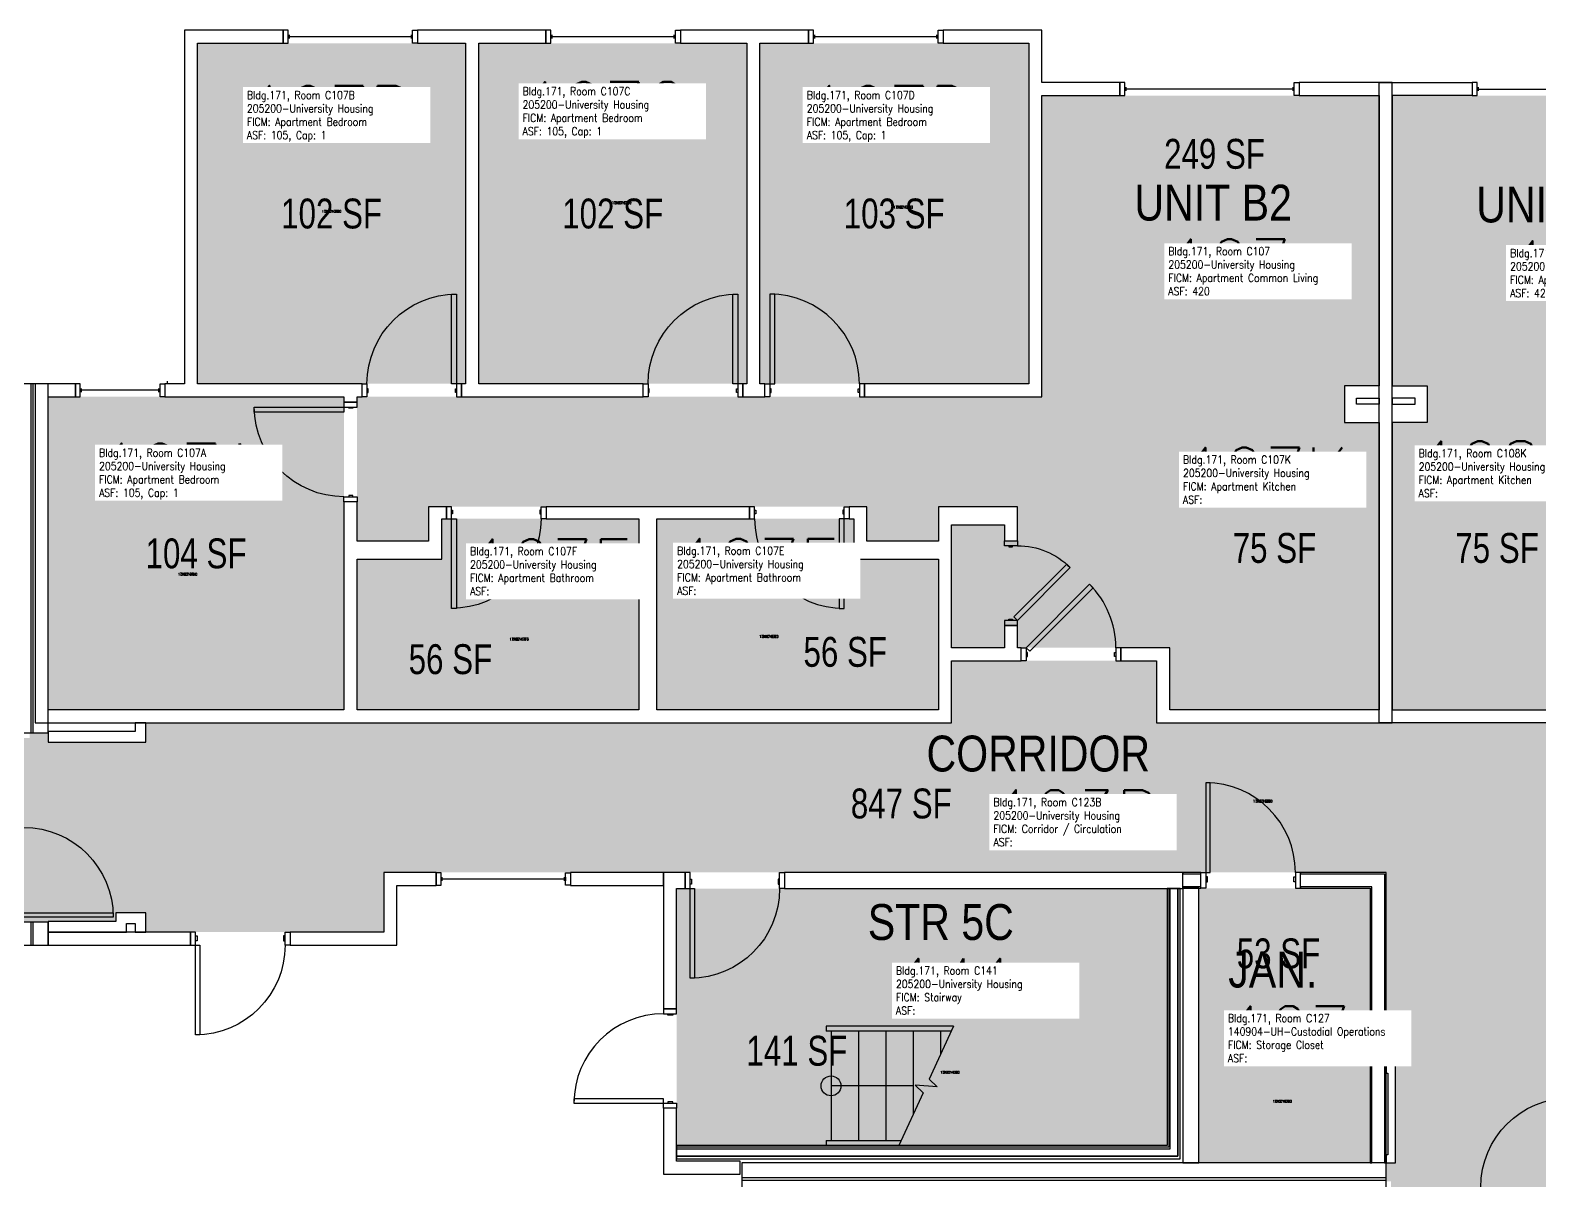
# Model space of a CAD drawing. Header units: inches. Extents: x 56 to 3925, y -1092 to 1472.
# Drawn here: x 1781 to 2387, y 986 to 1448 of the extents above; entities that cross this region are included whole.
import ezdxf
from ezdxf.enums import TextEntityAlignment as Align

# ---------------------------------------------------------------- set-up
doc = ezdxf.new("R2010")
doc.units = ezdxf.units.IN
doc.header["$LTSCALE"] = 192
doc.header["$MEASUREMENT"] = 0
doc.layers.get('0').update_dxf_attribs({"plot": 0})
for name, color, linetype in [('A-AREA-IDEN', 1, 'Continuous'), ('A-DOOR', 2, 'Continuous'), ('A-FLOR', 3, 'Continuous'), ('A-GLAZ', 1, 'Continuous'), ('A-IDEN-RNUM', 7, 'Continuous'), ('A-IDEN-SNUM', 4, 'Continuous'), ('A-IDEN-VNUM', 4, 'Continuous'), ('A-WALL', 5, 'Continuous'), ('AREA-TEXT', 3, 'Continuous'), ('Rooms-Category-Color', 7, 'Continuous'), ('Rooms-College-Color', 7, 'Continuous'), ('Rooms-Department-Color', 7, 'Continuous'), ('Rooms-Division-Color', 7, 'Continuous'), ('Rooms-Information', 7, 'Continuous')]:
    doc.layers.add(name, color=color, linetype=linetype)
doc.styles.add('AREA', font='arial.ttf', dxfattribs={"width": 0.75, "height": 12})
doc.styles.add('DIMS', font='ARIALN.TTF')
doc.styles.add('ROOMSNUMBER', font='txt.shx', dxfattribs={"height": 0.03})
doc.styles.add('ROOMVNUMBER', font='simplex.shx', dxfattribs={"width": 0.85})
doc.styles.get("Standard").update_dxf_attribs({"font": 'ARIALN.TTF'})
doc.dimstyles.new('NBA 2004', dxfattribs={"dimscale": 48, "dimtxt": 0.09375, "dimasz": 0.09375, "dimexe": 0.125, "dimexo": 0.125, "dimgap": 0.0625, "dimtad": 1, "dimdec": 3, "dimzin": 3, "dimdsep": 46, "dimlunit": 4, "dimtxsty": 'DIMS', "dimblk": 'ARCHTICK', "dimcen": 0.09375, "dimdle": 0.125, "dimclrd": 256, "dimclre": 256, "dimclrt": 2, "dimadec": 0, "dimazin": 0, "dimtfac": 0.75, "dimtdec": 3, "dimtmove": 2, "dimatfit": 2, "dimfxl": 1, "dimfrac": 2, "dimtolj": 1, "dimtzin": 0, "dimlwd": -1, "dimlwe": -1, "dimarcsym": 0})

# ---------------------------------------------------------------- blocks, each defined once
blk = doc.blocks.new('_ArchTick')
at = {"linetype": 'ByBlock', "const_width": 0.15}
blk.add_lwpolyline([(-0.5, -0.5), (0.5, 0.5)], dxfattribs=at)

msp = doc.modelspace()

# ---------------------------------------------------------------- hatches: boundary and pattern name
h = msp.add_hatch()
h.set_pattern_fill('ANSI31', color=256, style=0)
h.set_pattern_definition([(45, (1723.41357, 1820.73259), (-0.088388348, 0.088388348), [])])
h.paths.add_polyline_path([(2054.88, 1236.78), (2113.62, 1236.78), (2113.62, 1227.57), (2054.88, 1227.57)], flags=9)
at = {"layer": 'Rooms-Category-Color', "true_color": 0x728ef3}
for points in [[(1847.88, 1442.64), (1955.5, 1442.64), (1955.5, 1305.89), (1847.88, 1305.89)], [(1960.75, 1442.64), (2068.38, 1442.64), (2068.38, 1305.89), (1960.75, 1305.89)], [(2181.63, 1442.64), (2073.63, 1442.64), (2073.63, 1305.89), (2181.63, 1305.89)], [(2322.4, 1305.01), (2238.25, 1305.01), (2238.25, 1199.89), (2177.13, 1199.89), (2177.13, 1208.84), (2171.88, 1208.84), (2171.88, 1199.89), (2150.68, 1199.89), (2150.68, 1249.26), (2171.88, 1249.26), (2171.88, 1242.84), (2177.13, 1242.84), (2177.13, 1256.51), (2145.43, 1256.51), (2145.43, 1242.64), (2116.68, 1242.64), (2116.68, 1256.51), (1940.65, 1256.51), (1940.65, 1242.64), (1911.9, 1242.64), (1911.9, 1300.64), (2186.9, 1300.64), (2186.9, 1421.64), (2322.4, 1421.64)], [(2327.65, 1305.01), (2411.79, 1305.01), (2411.79, 1199.89), (2472.91, 1199.89), (2472.91, 1208.84), (2478.16, 1208.84), (2478.16, 1199.89), (2499.36, 1199.89), (2499.36, 1249.26), (2478.16, 1249.26), (2478.16, 1242.84), (2472.91, 1242.84), (2472.91, 1256.51), (2504.61, 1256.51), (2504.61, 1242.64), (2533.36, 1242.64), (2533.36, 1256.51), (2709.4, 1256.51), (2709.4, 1242.64), (2738.15, 1242.64), (2738.15, 1300.64), (2463.15, 1300.64), (2463.15, 1421.64), (2327.65, 1421.64)], [(2238.25, 1174.89), (2238.25, 1305.01), (2308.4, 1305.01), (2308.4, 1290.39), (2322.4, 1290.39), (2322.4, 1174.89)], [(2411.79, 1174.89), (2411.79, 1305.01), (2341.65, 1305.01), (2341.65, 1290.39), (2327.65, 1290.39), (2327.65, 1174.89)], [(1787.88, 1174.89), (1787.88, 1300.64), (1906.63, 1300.64), (1906.63, 1174.89)], [(1911.88, 1174.89), (1911.88, 1235.39), (1945.88, 1235.39), (1945.88, 1251.64), (2025.02, 1251.64), (2025.02, 1174.89)], [(2032.27, 1174.89), (2032.27, 1251.64), (2111.41, 1251.64), (2111.41, 1235.39), (2145.41, 1235.39), (2145.41, 1174.89)], [(2318.8, 993.01), (2318.8, 1103.26), (2250, 1103.26), (2250, 993.01)]]:
    msp.add_hatch(color=171, dxfattribs=at).paths.add_polyline_path(points)
at = {"layer": 'Rooms-Category-Color', "true_color": 0xadadad}
for points in [[(1290.58, 1013.54), (1188.04, 1116.1), (1241.42, 1169.49), (1328.79, 1169.64), (1328.79, 1194.64), (1411.11, 1194.64), (1411.11, 1169.64), (1726.65, 1169.64), (1726.65, 1161.92), (1738.65, 1161.92), (1738.65, 1165.39), (1773.9, 1165.39), (1773.9, 1163.67), (1780.4, 1163.67), (1780.4, 1165.67), (1787.9, 1165.67), (1787.9, 1161.92), (1827.02, 1161.92), (1827.02, 1169.64), (2150.68, 1169.64), (2150.68, 1194.64), (2233, 1194.64), (2233, 1169.64), (2417.04, 1169.64), (2417.04, 1194.64), (2499.36, 1194.64), (2499.36, 1169.64), (2807.4, 1169.64), (2807.4, 1161.64), (2839.26, 1161.64), (2839.26, 1165.39), (2855.39, 1165.39), (2855.39, 1169.64), (2862.14, 1169.64), (2862.14, 1165.39), (2873.89, 1165.39), (2873.89, 1089.39), (2862.14, 1089.39), (2862.14, 1085.64), (2807.4, 1085.64), (2807.4, 1109.64), (1922.65, 1109.64), (1922.65, 1085.64), (1827.02, 1085.64), (1827.02, 1093.42), (1815.02, 1093.42), (1815.02, 1089.89), (1787.9, 1089.89), (1787.9, 1089.67), (1773.9, 1089.67), (1773.9, 1093.42), (1726.65, 1093.42), (1726.65, 1085.64), (1633.9, 1085.64), (1633.9, 1109.64), (1386.7, 1109.64)], [(2280.86, 187.89), (2285.45, 192.48), (2286.69, 191.24), (2320.1, 224.65), (2316.13, 228.62), (2323.65, 236.14), (2323.65, 807.29), (2298.65, 807.29), (2298.65, 889.62), (2323.65, 889.62), (2323.65, 932.39), (2328.92, 932.39), (2328.92, 944.39), (2323.65, 944.39), (2323.65, 979.01), (2327.17, 979.01), (2327.17, 985.51), (2325.17, 985.51), (2325.17, 993.01), (2328.92, 993.01), (2328.92, 1032.14), (2325.17, 1032.14), (2325.17, 1109.63), (2428.66, 1109.63), (2428.66, 1032.14), (2396.8, 1032.14), (2396.8, 1020.14), (2401.17, 1020.14), (2401.17, 985.51), (2399.17, 985.51), (2399.17, 979.01), (2397.42, 979.01), (2397.42, 932.39), (2403.3, 932.39), (2403.3, 838.26), (2423.3, 838.26), (2423.3, 792.52), (2403.3, 792.52), (2403.3, 202.67), (2372.69, 172.06), (2368.53, 176.22), (2359.61, 167.29), (2363.76, 163.14), (2339.28, 138.65), (2336.36, 141.57), (2331.77, 136.97)], [(2040.25, 999.89), (2237.25, 999.89), (2237.25, 1103.14), (2040.25, 1103.14)]]:
    msp.add_hatch(color=253, dxfattribs=at).paths.add_polyline_path(points)
at = {"layer": 'Rooms-College-Color', "true_color": 0xadadad}
for points in [[(1847.88, 1442.64), (1955.5, 1442.64), (1955.5, 1305.89), (1847.88, 1305.89)], [(1960.75, 1442.64), (2068.38, 1442.64), (2068.38, 1305.89), (1960.75, 1305.89)], [(2181.63, 1442.64), (2073.63, 1442.64), (2073.63, 1305.89), (2181.63, 1305.89)], [(2322.4, 1305.01), (2238.25, 1305.01), (2238.25, 1199.89), (2177.13, 1199.89), (2177.13, 1208.84), (2171.88, 1208.84), (2171.88, 1199.89), (2150.68, 1199.89), (2150.68, 1249.26), (2171.88, 1249.26), (2171.88, 1242.84), (2177.13, 1242.84), (2177.13, 1256.51), (2145.43, 1256.51), (2145.43, 1242.64), (2116.68, 1242.64), (2116.68, 1256.51), (1940.65, 1256.51), (1940.65, 1242.64), (1911.9, 1242.64), (1911.9, 1300.64), (2186.9, 1300.64), (2186.9, 1421.64), (2322.4, 1421.64)], [(2327.65, 1305.01), (2411.79, 1305.01), (2411.79, 1199.89), (2472.91, 1199.89), (2472.91, 1208.84), (2478.16, 1208.84), (2478.16, 1199.89), (2499.36, 1199.89), (2499.36, 1249.26), (2478.16, 1249.26), (2478.16, 1242.84), (2472.91, 1242.84), (2472.91, 1256.51), (2504.61, 1256.51), (2504.61, 1242.64), (2533.36, 1242.64), (2533.36, 1256.51), (2709.4, 1256.51), (2709.4, 1242.64), (2738.15, 1242.64), (2738.15, 1300.64), (2463.15, 1300.64), (2463.15, 1421.64), (2327.65, 1421.64)], [(2238.25, 1174.89), (2238.25, 1305.01), (2308.4, 1305.01), (2308.4, 1290.39), (2322.4, 1290.39), (2322.4, 1174.89)], [(2411.79, 1174.89), (2411.79, 1305.01), (2341.65, 1305.01), (2341.65, 1290.39), (2327.65, 1290.39), (2327.65, 1174.89)], [(1787.88, 1174.89), (1787.88, 1300.64), (1906.63, 1300.64), (1906.63, 1174.89)], [(1911.88, 1174.89), (1911.88, 1235.39), (1945.88, 1235.39), (1945.88, 1251.64), (2025.02, 1251.64), (2025.02, 1174.89)], [(2032.27, 1174.89), (2032.27, 1251.64), (2111.41, 1251.64), (2111.41, 1235.39), (2145.41, 1235.39), (2145.41, 1174.89)], [(1290.58, 1013.54), (1188.04, 1116.1), (1241.42, 1169.49), (1328.79, 1169.64), (1328.79, 1194.64), (1411.11, 1194.64), (1411.11, 1169.64), (1726.65, 1169.64), (1726.65, 1161.92), (1738.65, 1161.92), (1738.65, 1165.39), (1773.9, 1165.39), (1773.9, 1163.67), (1780.4, 1163.67), (1780.4, 1165.67), (1787.9, 1165.67), (1787.9, 1161.92), (1827.02, 1161.92), (1827.02, 1169.64), (2150.68, 1169.64), (2150.68, 1194.64), (2233, 1194.64), (2233, 1169.64), (2417.04, 1169.64), (2417.04, 1194.64), (2499.36, 1194.64), (2499.36, 1169.64), (2807.4, 1169.64), (2807.4, 1161.64), (2839.26, 1161.64), (2839.26, 1165.39), (2855.39, 1165.39), (2855.39, 1169.64), (2862.14, 1169.64), (2862.14, 1165.39), (2873.89, 1165.39), (2873.89, 1089.39), (2862.14, 1089.39), (2862.14, 1085.64), (2807.4, 1085.64), (2807.4, 1109.64), (1922.65, 1109.64), (1922.65, 1085.64), (1827.02, 1085.64), (1827.02, 1093.42), (1815.02, 1093.42), (1815.02, 1089.89), (1787.9, 1089.89), (1787.9, 1089.67), (1773.9, 1089.67), (1773.9, 1093.42), (1726.65, 1093.42), (1726.65, 1085.64), (1633.9, 1085.64), (1633.9, 1109.64), (1386.7, 1109.64)], [(2280.86, 187.89), (2285.45, 192.48), (2286.69, 191.24), (2320.1, 224.65), (2316.13, 228.62), (2323.65, 236.14), (2323.65, 807.29), (2298.65, 807.29), (2298.65, 889.62), (2323.65, 889.62), (2323.65, 932.39), (2328.92, 932.39), (2328.92, 944.39), (2323.65, 944.39), (2323.65, 979.01), (2327.17, 979.01), (2327.17, 985.51), (2325.17, 985.51), (2325.17, 993.01), (2328.92, 993.01), (2328.92, 1032.14), (2325.17, 1032.14), (2325.17, 1109.63), (2428.66, 1109.63), (2428.66, 1032.14), (2396.8, 1032.14), (2396.8, 1020.14), (2401.17, 1020.14), (2401.17, 985.51), (2399.17, 985.51), (2399.17, 979.01), (2397.42, 979.01), (2397.42, 932.39), (2403.3, 932.39), (2403.3, 838.26), (2423.3, 838.26), (2423.3, 792.52), (2403.3, 792.52), (2403.3, 202.67), (2372.69, 172.06), (2368.53, 176.22), (2359.61, 167.29), (2363.76, 163.14), (2339.28, 138.65), (2336.36, 141.57), (2331.77, 136.97)], [(2040.25, 999.89), (2237.25, 999.89), (2237.25, 1103.14), (2040.25, 1103.14)], [(2318.8, 993.01), (2318.8, 1103.26), (2250, 1103.26), (2250, 993.01)]]:
    msp.add_hatch(color=253, dxfattribs=at).paths.add_polyline_path(points)
at = {"layer": 'Rooms-Department-Color', "true_color": 0x604aed}
for points in [[(1847.88, 1442.64), (1955.5, 1442.64), (1955.5, 1305.89), (1847.88, 1305.89)], [(1960.75, 1442.64), (2068.38, 1442.64), (2068.38, 1305.89), (1960.75, 1305.89)], [(2181.63, 1442.64), (2073.63, 1442.64), (2073.63, 1305.89), (2181.63, 1305.89)], [(2322.4, 1305.01), (2238.25, 1305.01), (2238.25, 1199.89), (2177.13, 1199.89), (2177.13, 1208.84), (2171.88, 1208.84), (2171.88, 1199.89), (2150.68, 1199.89), (2150.68, 1249.26), (2171.88, 1249.26), (2171.88, 1242.84), (2177.13, 1242.84), (2177.13, 1256.51), (2145.43, 1256.51), (2145.43, 1242.64), (2116.68, 1242.64), (2116.68, 1256.51), (1940.65, 1256.51), (1940.65, 1242.64), (1911.9, 1242.64), (1911.9, 1300.64), (2186.9, 1300.64), (2186.9, 1421.64), (2322.4, 1421.64)], [(2327.65, 1305.01), (2411.79, 1305.01), (2411.79, 1199.89), (2472.91, 1199.89), (2472.91, 1208.84), (2478.16, 1208.84), (2478.16, 1199.89), (2499.36, 1199.89), (2499.36, 1249.26), (2478.16, 1249.26), (2478.16, 1242.84), (2472.91, 1242.84), (2472.91, 1256.51), (2504.61, 1256.51), (2504.61, 1242.64), (2533.36, 1242.64), (2533.36, 1256.51), (2709.4, 1256.51), (2709.4, 1242.64), (2738.15, 1242.64), (2738.15, 1300.64), (2463.15, 1300.64), (2463.15, 1421.64), (2327.65, 1421.64)], [(2238.25, 1174.89), (2238.25, 1305.01), (2308.4, 1305.01), (2308.4, 1290.39), (2322.4, 1290.39), (2322.4, 1174.89)], [(2411.79, 1174.89), (2411.79, 1305.01), (2341.65, 1305.01), (2341.65, 1290.39), (2327.65, 1290.39), (2327.65, 1174.89)], [(1787.88, 1174.89), (1787.88, 1300.64), (1906.63, 1300.64), (1906.63, 1174.89)], [(1911.88, 1174.89), (1911.88, 1235.39), (1945.88, 1235.39), (1945.88, 1251.64), (2025.02, 1251.64), (2025.02, 1174.89)], [(2032.27, 1174.89), (2032.27, 1251.64), (2111.41, 1251.64), (2111.41, 1235.39), (2145.41, 1235.39), (2145.41, 1174.89)], [(2318.8, 993.01), (2318.8, 1103.26), (2250, 1103.26), (2250, 993.01)]]:
    msp.add_hatch(color=173, dxfattribs=at).paths.add_polyline_path(points)
at = {"layer": 'Rooms-Department-Color', "true_color": 0xacacac}
for points in [[(1290.58, 1013.54), (1188.04, 1116.1), (1241.42, 1169.49), (1328.79, 1169.64), (1328.79, 1194.64), (1411.11, 1194.64), (1411.11, 1169.64), (1726.65, 1169.64), (1726.65, 1161.92), (1738.65, 1161.92), (1738.65, 1165.39), (1773.9, 1165.39), (1773.9, 1163.67), (1780.4, 1163.67), (1780.4, 1165.67), (1787.9, 1165.67), (1787.9, 1161.92), (1827.02, 1161.92), (1827.02, 1169.64), (2150.68, 1169.64), (2150.68, 1194.64), (2233, 1194.64), (2233, 1169.64), (2417.04, 1169.64), (2417.04, 1194.64), (2499.36, 1194.64), (2499.36, 1169.64), (2807.4, 1169.64), (2807.4, 1161.64), (2839.26, 1161.64), (2839.26, 1165.39), (2855.39, 1165.39), (2855.39, 1169.64), (2862.14, 1169.64), (2862.14, 1165.39), (2873.89, 1165.39), (2873.89, 1089.39), (2862.14, 1089.39), (2862.14, 1085.64), (2807.4, 1085.64), (2807.4, 1109.64), (1922.65, 1109.64), (1922.65, 1085.64), (1827.02, 1085.64), (1827.02, 1093.42), (1815.02, 1093.42), (1815.02, 1089.89), (1787.9, 1089.89), (1787.9, 1089.67), (1773.9, 1089.67), (1773.9, 1093.42), (1726.65, 1093.42), (1726.65, 1085.64), (1633.9, 1085.64), (1633.9, 1109.64), (1386.7, 1109.64)], [(2280.86, 187.89), (2285.45, 192.48), (2286.69, 191.24), (2320.1, 224.65), (2316.13, 228.62), (2323.65, 236.14), (2323.65, 807.29), (2298.65, 807.29), (2298.65, 889.62), (2323.65, 889.62), (2323.65, 932.39), (2328.92, 932.39), (2328.92, 944.39), (2323.65, 944.39), (2323.65, 979.01), (2327.17, 979.01), (2327.17, 985.51), (2325.17, 985.51), (2325.17, 993.01), (2328.92, 993.01), (2328.92, 1032.14), (2325.17, 1032.14), (2325.17, 1109.63), (2428.66, 1109.63), (2428.66, 1032.14), (2396.8, 1032.14), (2396.8, 1020.14), (2401.17, 1020.14), (2401.17, 985.51), (2399.17, 985.51), (2399.17, 979.01), (2397.42, 979.01), (2397.42, 932.39), (2403.3, 932.39), (2403.3, 838.26), (2423.3, 838.26), (2423.3, 792.52), (2403.3, 792.52), (2403.3, 202.67), (2372.69, 172.06), (2368.53, 176.22), (2359.61, 167.29), (2363.76, 163.14), (2339.28, 138.65), (2336.36, 141.57), (2331.77, 136.97)], [(2040.25, 999.89), (2237.25, 999.89), (2237.25, 1103.14), (2040.25, 1103.14)]]:
    msp.add_hatch(color=253, dxfattribs=at).paths.add_polyline_path(points)
at = {"layer": 'Rooms-Division-Color', "true_color": 0x604aed}
for points in [[(1847.88, 1442.64), (1955.5, 1442.64), (1955.5, 1305.89), (1847.88, 1305.89)], [(1960.75, 1442.64), (2068.38, 1442.64), (2068.38, 1305.89), (1960.75, 1305.89)], [(2181.63, 1442.64), (2073.63, 1442.64), (2073.63, 1305.89), (2181.63, 1305.89)], [(2322.4, 1305.01), (2238.25, 1305.01), (2238.25, 1199.89), (2177.13, 1199.89), (2177.13, 1208.84), (2171.88, 1208.84), (2171.88, 1199.89), (2150.68, 1199.89), (2150.68, 1249.26), (2171.88, 1249.26), (2171.88, 1242.84), (2177.13, 1242.84), (2177.13, 1256.51), (2145.43, 1256.51), (2145.43, 1242.64), (2116.68, 1242.64), (2116.68, 1256.51), (1940.65, 1256.51), (1940.65, 1242.64), (1911.9, 1242.64), (1911.9, 1300.64), (2186.9, 1300.64), (2186.9, 1421.64), (2322.4, 1421.64)], [(2327.65, 1305.01), (2411.79, 1305.01), (2411.79, 1199.89), (2472.91, 1199.89), (2472.91, 1208.84), (2478.16, 1208.84), (2478.16, 1199.89), (2499.36, 1199.89), (2499.36, 1249.26), (2478.16, 1249.26), (2478.16, 1242.84), (2472.91, 1242.84), (2472.91, 1256.51), (2504.61, 1256.51), (2504.61, 1242.64), (2533.36, 1242.64), (2533.36, 1256.51), (2709.4, 1256.51), (2709.4, 1242.64), (2738.15, 1242.64), (2738.15, 1300.64), (2463.15, 1300.64), (2463.15, 1421.64), (2327.65, 1421.64)], [(2238.25, 1174.89), (2238.25, 1305.01), (2308.4, 1305.01), (2308.4, 1290.39), (2322.4, 1290.39), (2322.4, 1174.89)], [(2411.79, 1174.89), (2411.79, 1305.01), (2341.65, 1305.01), (2341.65, 1290.39), (2327.65, 1290.39), (2327.65, 1174.89)], [(1787.88, 1174.89), (1787.88, 1300.64), (1906.63, 1300.64), (1906.63, 1174.89)], [(1911.88, 1174.89), (1911.88, 1235.39), (1945.88, 1235.39), (1945.88, 1251.64), (2025.02, 1251.64), (2025.02, 1174.89)], [(2032.27, 1174.89), (2032.27, 1251.64), (2111.41, 1251.64), (2111.41, 1235.39), (2145.41, 1235.39), (2145.41, 1174.89)], [(2318.8, 993.01), (2318.8, 1103.26), (2250, 1103.26), (2250, 993.01)]]:
    msp.add_hatch(color=173, dxfattribs=at).paths.add_polyline_path(points)
at = {"layer": 'Rooms-Division-Color', "true_color": 0xadadad}
for points in [[(1290.58, 1013.54), (1188.04, 1116.1), (1241.42, 1169.49), (1328.79, 1169.64), (1328.79, 1194.64), (1411.11, 1194.64), (1411.11, 1169.64), (1726.65, 1169.64), (1726.65, 1161.92), (1738.65, 1161.92), (1738.65, 1165.39), (1773.9, 1165.39), (1773.9, 1163.67), (1780.4, 1163.67), (1780.4, 1165.67), (1787.9, 1165.67), (1787.9, 1161.92), (1827.02, 1161.92), (1827.02, 1169.64), (2150.68, 1169.64), (2150.68, 1194.64), (2233, 1194.64), (2233, 1169.64), (2417.04, 1169.64), (2417.04, 1194.64), (2499.36, 1194.64), (2499.36, 1169.64), (2807.4, 1169.64), (2807.4, 1161.64), (2839.26, 1161.64), (2839.26, 1165.39), (2855.39, 1165.39), (2855.39, 1169.64), (2862.14, 1169.64), (2862.14, 1165.39), (2873.89, 1165.39), (2873.89, 1089.39), (2862.14, 1089.39), (2862.14, 1085.64), (2807.4, 1085.64), (2807.4, 1109.64), (1922.65, 1109.64), (1922.65, 1085.64), (1827.02, 1085.64), (1827.02, 1093.42), (1815.02, 1093.42), (1815.02, 1089.89), (1787.9, 1089.89), (1787.9, 1089.67), (1773.9, 1089.67), (1773.9, 1093.42), (1726.65, 1093.42), (1726.65, 1085.64), (1633.9, 1085.64), (1633.9, 1109.64), (1386.7, 1109.64)], [(2280.86, 187.89), (2285.45, 192.48), (2286.69, 191.24), (2320.1, 224.65), (2316.13, 228.62), (2323.65, 236.14), (2323.65, 807.29), (2298.65, 807.29), (2298.65, 889.62), (2323.65, 889.62), (2323.65, 932.39), (2328.92, 932.39), (2328.92, 944.39), (2323.65, 944.39), (2323.65, 979.01), (2327.17, 979.01), (2327.17, 985.51), (2325.17, 985.51), (2325.17, 993.01), (2328.92, 993.01), (2328.92, 1032.14), (2325.17, 1032.14), (2325.17, 1109.63), (2428.66, 1109.63), (2428.66, 1032.14), (2396.8, 1032.14), (2396.8, 1020.14), (2401.17, 1020.14), (2401.17, 985.51), (2399.17, 985.51), (2399.17, 979.01), (2397.42, 979.01), (2397.42, 932.39), (2403.3, 932.39), (2403.3, 838.26), (2423.3, 838.26), (2423.3, 792.52), (2403.3, 792.52), (2403.3, 202.67), (2372.69, 172.06), (2368.53, 176.22), (2359.61, 167.29), (2363.76, 163.14), (2339.28, 138.65), (2336.36, 141.57), (2331.77, 136.97)], [(2040.25, 999.89), (2237.25, 999.89), (2237.25, 1103.14), (2040.25, 1103.14)]]:
    msp.add_hatch(color=253, dxfattribs=at).paths.add_polyline_path(points)

# ---------------------------------------------------------------- linework, layer by layer
at = {"layer": 'A-DOOR'}
for p, q in [((2254.5, 1145.63), (2252.75, 1145.63)), ((2252.75, 1145.63), (2252.75, 1109.63)), ((2254.5, 1109.63), (2254.5, 1145.63)), ((2250.75, 1103.26), (2250.75, 1109.63)), ((2250.75, 1109.63), (2252.75, 1109.63)), ((2252.75, 1109.63), (2254.5, 1109.63)), ((2252.75, 1109.63), (2252.75, 1103.26)), ((2290.75, 1109.63), (2288.75, 1109.63)), ((2288.75, 1109.63), (2288.75, 1103.26)), ((2290.75, 1103.26), (2290.75, 1109.63)), ((2253.37, 1107.88), (2252.75, 1107.88)), ((2252.75, 1107.88), (2252.75, 1105.88)), ((2252.75, 1105.88), (2253.37, 1105.88)), ((2253.37, 1105.88), (2253.37, 1107.88)), ((2288.12, 1105.88), (2288.12, 1107.88)), ((2288.12, 1107.88), (2288.75, 1107.88)), ((2288.75, 1105.88), (2288.12, 1105.88)), ((2288.75, 1107.88), (2288.75, 1105.88)), ((2252.75, 1103.26), (2250.75, 1103.26)), ((2288.75, 1103.26), (2290.75, 1103.26)), ((1778.02, 1093.42), (1814.02, 1093.42)), ((1814.02, 1091.67), (1778.02, 1091.67)), ((1814.02, 1093.42), (1814.02, 1091.67)), ((1847.02, 1085.64), (1845.02, 1085.64)), ((1845.02, 1085.64), (1845.02, 1080.39)), ((1847.02, 1080.39), (1847.02, 1085.64)), ((1883.02, 1085.64), (1885.02, 1085.64)), ((1883.02, 1080.39), (1883.02, 1085.64)), ((1885.02, 1085.64), (1885.02, 1080.39)), ((1845.02, 1080.39), (1847.02, 1080.39)), ((1847.02, 1084.14), (1847.65, 1084.14)), ((1847.02, 1082.14), (1847.02, 1084.14)), ((1847.65, 1082.14), (1847.02, 1082.14)), ((1847.02, 1080.39), (1848.77, 1080.39)), ((1847.02, 1044.39), (1847.02, 1080.39)), ((1847.65, 1084.14), (1847.65, 1082.14)), ((1848.77, 1080.39), (1848.77, 1044.39)), ((1883.02, 1084.14), (1882.4, 1084.14)), ((1882.4, 1084.14), (1882.4, 1082.14)), ((1882.4, 1082.14), (1883.02, 1082.14)), ((1883.02, 1082.14), (1883.02, 1084.14)), ((1885.02, 1080.39), (1883.02, 1080.39)), ((1848.77, 1044.39), (1847.02, 1044.39))]:
    msp.add_line(p, q, dxfattribs=at)
for points in [[(1951.9, 1305.89), (1949.9, 1305.89), (1949.9, 1341.89), (1951.9, 1341.89)], [(2064.77, 1305.89), (2062.77, 1305.89), (2062.77, 1341.89), (2064.77, 1341.89)], [(2077.65, 1305.89), (2079.65, 1305.89), (2079.65, 1341.89), (2077.65, 1341.89)], [(1915.9, 1300.64), (1913.9, 1300.64), (1913.9, 1305.89), (1915.9, 1305.89)], [(1915.9, 1302.39), (1916.4, 1302.39), (1916.4, 1303.89), (1915.9, 1303.89)], [(1951.9, 1302.39), (1951.4, 1302.39), (1951.4, 1303.89), (1951.9, 1303.89)], [(1951.9, 1300.64), (1953.9, 1300.64), (1953.9, 1305.89), (1951.9, 1305.89)], [(2028.77, 1300.64), (2026.77, 1300.64), (2026.77, 1305.89), (2028.77, 1305.89)], [(2028.77, 1302.39), (2029.27, 1302.39), (2029.27, 1303.89), (2028.77, 1303.89)], [(2064.77, 1302.39), (2064.27, 1302.39), (2064.27, 1303.89), (2064.77, 1303.89)], [(2064.77, 1300.64), (2066.77, 1300.64), (2066.77, 1305.89), (2064.77, 1305.89)], [(2077.65, 1300.64), (2075.65, 1300.64), (2075.65, 1305.89), (2077.65, 1305.89)], [(2077.65, 1302.39), (2078.15, 1302.39), (2078.15, 1303.89), (2077.65, 1303.89)], [(2113.65, 1302.39), (2113.15, 1302.39), (2113.15, 1303.89), (2113.65, 1303.89)], [(2113.65, 1300.64), (2115.65, 1300.64), (2115.65, 1305.89), (2113.65, 1305.89)], [(1911.9, 1296.52), (1911.9, 1298.52), (1906.65, 1298.52), (1906.65, 1296.52)], [(1906.65, 1296.52), (1906.65, 1294.52), (1870.65, 1294.52), (1870.65, 1296.52)], [(1910.15, 1296.52), (1910.15, 1296.02), (1908.65, 1296.02), (1908.65, 1296.52)], [(1910.15, 1260.52), (1910.15, 1261.02), (1908.65, 1261.02), (1908.65, 1260.52)], [(1911.9, 1260.52), (1911.9, 1258.52), (1906.65, 1258.52), (1906.65, 1260.52)], [(1949.79, 1256.51), (1947.79, 1256.51), (1947.79, 1251.64), (1949.79, 1251.64)], [(1949.79, 1255.14), (1950.29, 1255.14), (1950.29, 1253.64), (1949.79, 1253.64)], [(1985.79, 1255.14), (1985.29, 1255.14), (1985.29, 1253.64), (1985.79, 1253.64)], [(1985.79, 1256.51), (1987.79, 1256.51), (1987.79, 1251.64), (1985.79, 1251.64)], [(2071.54, 1256.51), (2069.54, 1256.51), (2069.54, 1251.64), (2071.54, 1251.64)], [(2071.54, 1255.14), (2072.04, 1255.14), (2072.04, 1253.64), (2071.54, 1253.64)], [(2107.54, 1255.14), (2107.04, 1255.14), (2107.04, 1253.64), (2107.54, 1253.64)], [(2107.54, 1256.51), (2109.54, 1256.51), (2109.54, 1251.64), (2107.54, 1251.64)], [(1949.79, 1251.64), (1951.79, 1251.64), (1951.79, 1215.64), (1949.79, 1215.64)], [(2107.54, 1251.64), (2105.54, 1251.64), (2105.54, 1215.64), (2107.54, 1215.64)], [(2171.88, 1240.84), (2171.88, 1242.84), (2177.13, 1242.84), (2177.13, 1240.84)], [(2173.63, 1240.84), (2173.63, 1240.34), (2175.13, 1240.34), (2175.13, 1240.84)], [(2177.13, 1210.84), (2175.71, 1212.25), (2196.93, 1233.47), (2198.34, 1232.05)], [(2180.61, 1199.89), (2182.03, 1198.48), (2207.48, 1223.93), (2206.07, 1225.35)], [(2171.88, 1210.84), (2171.88, 1208.84), (2177.13, 1208.84), (2177.13, 1210.84)], [(2173.63, 1210.84), (2173.63, 1211.34), (2175.13, 1211.34), (2175.13, 1210.84)], [(2180.61, 1194.64), (2178.61, 1194.64), (2178.61, 1199.89), (2180.61, 1199.89)], [(2180.61, 1196.39), (2181.11, 1196.39), (2181.11, 1197.89), (2180.61, 1197.89)], [(2216.61, 1196.39), (2216.11, 1196.39), (2216.11, 1197.89), (2216.61, 1197.89)], [(2216.61, 1194.64), (2218.61, 1194.64), (2218.61, 1199.89), (2216.61, 1199.89)], [(2045.62, 1109.64), (2043.62, 1109.64), (2043.62, 1103.14), (2045.62, 1103.14)], [(2081.62, 1109.64), (2083.62, 1109.64), (2083.62, 1103.14), (2081.62, 1103.14)], [(2045.62, 1106.89), (2046.25, 1106.89), (2046.25, 1104.89), (2045.62, 1104.89)], [(2081.62, 1106.89), (2081, 1106.89), (2081, 1104.89), (2081.62, 1104.89)], [(2045.62, 1103.14), (2047.37, 1103.14), (2047.37, 1067.14), (2045.62, 1067.14)], [(2040.25, 1052.89), (2040.25, 1054.89), (2035, 1054.89), (2035, 1052.89)], [(2038.75, 1052.89), (2038.75, 1052.26), (2036.75, 1052.26), (2036.75, 1052.89)], [(2035, 1016.89), (2035, 1018.64), (1999, 1018.64), (1999, 1016.89)], [(2040.25, 1016.89), (2040.25, 1014.89), (2035, 1014.89), (2035, 1016.89)], [(2038.75, 1016.89), (2038.75, 1017.51), (2036.75, 1017.51), (2036.75, 1016.89)]]:
    msp.add_lwpolyline(points, close=True, dxfattribs=at)
at = {"layer": 'A-DOOR', "extrusion": (0, 0, -1)}
for centre, radius, start, end in [((-1951.9, 1305.89), 36, 0, 90), ((-2064.77, 1305.89), 36, 0, 90), ((-1906.65, 1296.52), 36, 270, 0), ((-1949.79, 1251.64), 36, 180, 270), ((-2177.13, 1210.84), 30, 90, 135), ((-1778.02, 1091.67), 36, 90, 180), ((-2045.62, 1103.14), 36, 180, 270), ((-1847.02, 1080.39), 36, 180, 270), ((-2399.17, 983.14), 36, 0.0005, 90.0005)]:
    msp.add_arc(centre, radius, start, end, dxfattribs=at)
at = {"layer": 'A-DOOR'}
for centre, start, end in [((2077.65, 1305.89), 0, 90), ((2107.54, 1251.64), 180, 270), ((2180.61, 1199.89), 0, 45), ((2252.75, 1109.63), 360, 90), ((2035, 1016.89), 90, 180)]:
    msp.add_arc(centre, 36, start, end, dxfattribs=at)
at = {"layer": 'A-FLOR'}
for p, q in [((2100.25, 1047.89), (2100.25, 1045.89)), ((2151.38, 1047.89), (2100.25, 1047.89)), ((2150.47, 1045.89), (2100.25, 1045.89)), ((2102.25, 1045.89), (2102.25, 1001.89)), ((2113.25, 1045.89), (2113.25, 1001.89)), ((2124.25, 1045.89), (2124.25, 1001.89)), ((2135.25, 1045.89), (2135.25, 1012.48)), ((2146.25, 1045.89), (2146.25, 1036.64)), ((2100.25, 1001.89), (2100.25, 999.89)), ((2100.25, 1001.89), (2130.42, 1001.89))]:
    msp.add_line(p, q, dxfattribs=at)
msp.add_lwpolyline([(2151.38, 1047.89), (2141.68, 1026.63), (2144.81, 1023.56), (2136.07, 1024.23), (2139.2, 1021.16), (2129.51, 999.89)], dxfattribs=at)
msp.add_circle((2102.25, 1023.89), 4, dxfattribs=at)
at = {"layer": 'A-GLAZ'}
for p, q in [((1884.74, 1444.51), (1884.74, 1446.01)), ((1933.74, 1445.26), (1884.74, 1445.26)), ((1933.74, 1444.51), (1933.74, 1446.01)), ((1990.27, 1444.51), (1990.27, 1446.01)), ((2039.27, 1445.26), (1990.27, 1445.26)), ((2039.27, 1444.51), (2039.27, 1446.01)), ((2095.74, 1444.51), (2095.74, 1446.01)), ((2144.74, 1445.26), (2095.74, 1445.26)), ((2144.74, 1444.51), (2144.74, 1446.01)), ((2220.78, 1423.51), (2220.78, 1425.01)), ((2287.78, 1423.51), (2287.78, 1425.01)), ((2362.26, 1423.51), (2362.26, 1425.01)), ((2287.78, 1424.26), (2220.78, 1424.26)), ((2362.26, 1424.26), (2429.26, 1424.26)), ((1801.28, 1302.51), (1801.28, 1304.01)), ((1832.28, 1302.51), (1832.28, 1304.01)), ((1835.78, 1305.89), (1835.78, 1306.89)), ((1832.28, 1303.26), (1801.28, 1303.26)), ((1945.65, 1109.51), (1943.65, 1109.51)), ((1943.65, 1109.51), (1943.65, 1104.51)), ((1945.65, 1104.51), (1945.65, 1109.51)), ((1995.65, 1109.51), (1997.65, 1109.51)), ((1995.65, 1104.51), (1995.65, 1109.51)), ((1997.65, 1109.51), (1997.65, 1104.51)), ((1943.65, 1104.51), (1945.65, 1104.51)), ((1945.65, 1106.26), (1945.65, 1107.76)), ((1946.15, 1106.26), (1946.15, 1107.76)), ((1946.15, 1107.01), (1995.15, 1107.01)), ((1995.15, 1106.26), (1995.15, 1107.76)), ((1995.65, 1107.76), (1995.65, 1106.26)), ((1997.65, 1104.51), (1995.65, 1104.51))]:
    msp.add_line(p, q, dxfattribs=at)
for points in [[(1884.24, 1447.89), (1882.24, 1447.89), (1882.24, 1442.64), (1884.24, 1442.64)], [(1934.24, 1447.89), (1936.24, 1447.89), (1936.24, 1442.64), (1934.24, 1442.64)], [(1989.77, 1447.89), (1987.77, 1447.89), (1987.77, 1442.64), (1989.77, 1442.64)], [(2039.77, 1447.89), (2041.77, 1447.89), (2041.77, 1442.64), (2039.77, 1442.64)], [(2095.24, 1447.89), (2093.24, 1447.89), (2093.24, 1442.64), (2095.24, 1442.64)], [(2145.24, 1447.89), (2147.24, 1447.89), (2147.24, 1442.64), (2145.24, 1442.64)], [(2220.28, 1426.89), (2218.28, 1426.89), (2218.28, 1421.64), (2220.28, 1421.64)], [(2288.28, 1426.89), (2290.28, 1426.89), (2290.28, 1421.64), (2288.28, 1421.64)], [(2361.76, 1426.89), (2359.76, 1426.89), (2359.76, 1421.64), (2361.76, 1421.64)], [(1800.78, 1305.89), (1798.78, 1305.89), (1798.78, 1300.64), (1800.78, 1300.64)], [(1832.78, 1305.89), (1834.78, 1305.89), (1834.78, 1300.64), (1832.78, 1300.64)]]:
    msp.add_lwpolyline(points, close=True, dxfattribs=at)
at = {"layer": 'A-WALL'}
for p, q in [((1842.65, 1447.89), (1842.65, 1305.89)), ((1882.24, 1447.89), (1842.65, 1447.89)), ((1882.24, 1442.64), (1882.24, 1447.89)), ((1936.24, 1447.89), (1936.24, 1442.64)), ((1987.77, 1447.89), (1936.24, 1447.89)), ((1987.77, 1442.64), (1987.77, 1447.89)), ((2093.24, 1447.89), (2041.77, 1447.89)), ((2041.77, 1447.89), (2041.77, 1442.64)), ((2093.24, 1442.64), (2093.24, 1447.89)), ((2186.9, 1447.89), (2147.24, 1447.89)), ((2147.24, 1447.89), (2147.24, 1442.64)), ((2186.9, 1426.89), (2186.9, 1447.89)), ((1847.9, 1305.89), (1847.9, 1442.64)), ((1847.9, 1442.64), (1882.24, 1442.64)), ((1936.24, 1442.64), (1955.52, 1442.64)), ((1955.52, 1442.64), (1955.52, 1305.89)), ((1960.77, 1305.89), (1960.77, 1442.64)), ((1960.77, 1442.64), (1987.77, 1442.64)), ((2041.77, 1442.64), (2068.4, 1442.64)), ((2068.4, 1442.64), (2068.4, 1305.89)), ((2073.65, 1442.64), (2093.24, 1442.64)), ((2073.65, 1305.89), (2073.65, 1442.64)), ((2147.24, 1442.64), (2181.65, 1442.64)), ((2181.65, 1442.64), (2181.65, 1305.89)), ((2218.28, 1426.89), (2186.9, 1426.89)), ((2218.28, 1421.64), (2218.28, 1426.89)), ((2327.65, 1426.89), (2290.28, 1426.89)), ((2290.28, 1426.89), (2290.28, 1421.64)), ((2322.4, 1426.89), (2359.76, 1426.89)), ((2322.4, 1169.64), (2322.4, 1426.89)), ((2327.65, 1169.64), (2327.65, 1426.89)), ((2359.76, 1426.89), (2359.76, 1421.64)), ((2186.9, 1300.64), (2186.9, 1421.64)), ((2186.9, 1421.64), (2218.28, 1421.64)), ((2290.28, 1421.64), (2322.4, 1421.64)), ((2322.4, 1421.64), (2322.4, 1305.01)), ((2359.76, 1421.64), (2327.65, 1421.64)), ((2327.65, 1421.64), (2327.65, 1305.01)), ((1787.9, 1305.89), (1773.9, 1305.89)), ((1780.9, 1305.89), (1780.9, 1165.67)), ((1781.9, 1165.67), (1781.9, 1305.89)), ((1798.78, 1305.89), (1782.65, 1305.89)), ((1782.65, 1305.89), (1782.65, 1169.64)), ((1787.9, 1165.67), (1787.9, 1305.89)), ((1798.78, 1300.64), (1798.78, 1305.89)), ((1842.65, 1305.89), (1834.78, 1305.89)), ((1834.78, 1305.89), (1834.78, 1300.64)), ((1913.9, 1305.89), (1847.9, 1305.89)), ((1913.9, 1300.64), (1913.9, 1305.89)), ((1955.52, 1305.89), (1953.9, 1305.89)), ((1953.9, 1305.89), (1953.9, 1300.64)), ((2026.77, 1305.89), (1960.77, 1305.89)), ((2026.77, 1300.64), (2026.77, 1305.89)), ((2068.4, 1305.89), (2066.77, 1305.89)), ((2066.77, 1305.89), (2066.77, 1300.64)), ((2075.65, 1305.89), (2073.65, 1305.89)), ((2075.65, 1300.64), (2075.65, 1305.89)), ((2181.65, 1305.89), (2115.65, 1305.89)), ((2115.65, 1305.89), (2115.65, 1300.64)), ((2308.4, 1305.01), (2308.4, 1290.39)), ((2322.4, 1305.01), (2308.4, 1305.01)), ((2327.65, 1305.01), (2341.65, 1305.01)), ((2341.65, 1305.01), (2341.65, 1290.39)), ((1787.9, 1300.64), (1798.78, 1300.64)), ((1787.9, 1174.89), (1787.9, 1300.64)), ((1834.78, 1300.64), (1843.27, 1300.64)), ((1843.27, 1300.64), (1906.65, 1300.64)), ((1906.65, 1300.64), (1906.65, 1298.52)), ((1906.65, 1298.52), (1911.9, 1298.52)), ((1911.9, 1300.64), (1913.9, 1300.64)), ((1911.9, 1298.52), (1911.9, 1300.64)), ((1953.9, 1300.64), (2026.77, 1300.64)), ((2066.77, 1300.64), (2075.65, 1300.64)), ((2115.65, 1300.64), (2186.9, 1300.64)), ((2313.27, 1297.64), (2313.27, 1300.14)), ((2313.27, 1300.14), (2322.4, 1300.14)), ((2322.4, 1297.64), (2313.27, 1297.64)), ((2322.4, 1300.14), (2322.4, 1297.64)), ((2327.65, 1300.14), (2327.65, 1297.64)), ((2336.77, 1300.14), (2327.65, 1300.14)), ((2327.65, 1297.64), (2336.77, 1297.64)), ((2336.77, 1297.64), (2336.77, 1300.14)), ((2308.4, 1290.39), (2322.4, 1290.39)), ((2322.4, 1290.39), (2322.4, 1174.89)), ((2327.65, 1290.39), (2327.65, 1174.89)), ((2341.65, 1290.39), (2327.65, 1290.39)), ((1911.9, 1258.52), (1906.65, 1258.52)), ((1906.65, 1258.52), (1906.65, 1255.89)), ((1906.65, 1255.89), (1906.65, 1174.89)), ((1911.9, 1255.89), (1911.9, 1258.52)), ((1911.9, 1242.64), (1911.9, 1255.89)), ((1947.79, 1256.51), (1940.65, 1256.51)), ((1940.65, 1256.51), (1940.65, 1242.64)), ((1947.79, 1251.64), (1947.79, 1256.51)), ((2069.54, 1256.51), (1987.79, 1256.51)), ((1987.79, 1256.51), (1987.79, 1251.64)), ((2069.54, 1251.64), (2069.54, 1256.51)), ((2116.68, 1256.51), (2109.54, 1256.51)), ((2109.54, 1256.51), (2109.54, 1251.64)), ((2116.68, 1242.64), (2116.68, 1256.51)), ((2177.13, 1256.51), (2145.43, 1256.51)), ((2145.43, 1256.51), (2145.43, 1242.64)), ((2177.13, 1242.84), (2177.13, 1256.51)), ((1945.9, 1251.64), (1947.79, 1251.64)), ((1945.9, 1235.39), (1945.9, 1251.64)), ((1987.79, 1251.64), (2025.04, 1251.64)), ((2025.04, 1251.64), (2025.04, 1174.89)), ((2032.29, 1251.64), (2069.54, 1251.64)), ((2032.29, 1174.89), (2032.29, 1251.64)), ((2109.54, 1251.64), (2111.43, 1251.64)), ((2111.43, 1251.64), (2111.43, 1235.39)), ((2150.68, 1249.26), (2171.88, 1249.26)), ((2150.68, 1199.89), (2150.68, 1249.26)), ((2171.88, 1249.26), (2171.88, 1242.84)), ((2171.88, 1242.84), (2177.13, 1242.84)), ((1940.65, 1242.64), (1911.9, 1242.64)), ((2145.43, 1242.64), (2116.68, 1242.64)), ((1911.9, 1174.89), (1911.9, 1235.39)), ((1911.9, 1235.39), (1945.9, 1235.39)), ((2111.43, 1235.39), (2145.43, 1235.39)), ((2145.43, 1235.39), (2145.43, 1174.89)), ((2177.13, 1208.84), (2171.88, 1208.84)), ((2171.88, 1208.84), (2171.88, 1199.89)), ((2177.13, 1199.89), (2177.13, 1208.84)), ((2171.88, 1199.89), (2150.68, 1199.89)), ((2150.68, 1194.64), (2178.61, 1194.64)), ((2150.68, 1169.64), (2150.68, 1194.64)), ((2178.61, 1199.89), (2177.13, 1199.89)), ((2178.61, 1194.64), (2178.61, 1199.89)), ((2238.25, 1199.89), (2218.61, 1199.89)), ((2218.61, 1199.89), (2218.61, 1194.64)), ((2218.61, 1194.64), (2233, 1194.64)), ((2233, 1194.64), (2233, 1169.64)), ((2238.25, 1174.89), (2238.25, 1199.89)), ((1906.65, 1174.89), (1787.9, 1174.89)), ((2025.04, 1174.89), (1911.9, 1174.89)), ((2145.43, 1174.89), (2032.29, 1174.89)), ((2322.4, 1174.89), (2238.25, 1174.89)), ((2327.65, 1174.89), (2411.79, 1174.89)), ((1773.9, 1165.67), (1787.9, 1165.67)), ((1782.65, 1169.64), (1911.27, 1169.64)), ((1822.77, 1166.17), (1787.9, 1166.17)), ((1787.9, 1166.17), (1787.9, 1161.92)), ((1827.02, 1169.64), (1822.77, 1169.64)), ((1822.77, 1169.64), (1822.77, 1166.17)), ((1827.02, 1161.92), (1827.02, 1169.64)), ((1911.27, 1169.64), (2150.68, 1169.64)), ((2233, 1169.64), (2327.65, 1169.64)), ((2417.04, 1169.64), (2322.4, 1169.64)), ((1787.9, 1161.92), (1827.02, 1161.92)), ((1922.65, 1109.64), (1922.65, 1085.64)), ((1943.65, 1109.64), (1922.65, 1109.64)), ((1943.65, 1104.39), (1943.65, 1109.64)), ((2035, 1109.64), (1997.65, 1109.64)), ((1997.65, 1109.64), (1997.65, 1104.39)), ((2035, 1104.39), (2035, 1109.64)), ((2043.62, 1109.64), (2035, 1109.64)), ((2035, 1109.64), (2035, 1054.89)), ((2043.62, 1103.14), (2043.62, 1109.64)), ((2083.62, 1109.64), (2083.62, 1103.14)), ((2243.5, 1109.64), (2083.62, 1109.64)), ((2243.5, 1103.14), (2243.5, 1109.64)), ((2243.5, 1109.63), (2243.5, 1109.01)), ((2250.75, 1109.63), (2243.5, 1109.63)), ((2250.75, 1109.01), (2250.75, 1109.63)), ((2290.75, 1109.63), (2290.75, 1109.01)), ((2325.17, 1109.63), (2290.75, 1109.63)), ((2325.17, 993.01), (2325.17, 1109.63)), ((1927.9, 1080.39), (1927.9, 1104.39)), ((1927.9, 1104.39), (1943.65, 1104.39)), ((1997.65, 1104.39), (2035, 1104.39)), ((2243.5, 1109.01), (2250.75, 1109.01)), ((2243.5, 1103.88), (2243.5, 1103.26)), ((2250.75, 1103.88), (2243.5, 1103.88)), ((2250.75, 1103.26), (2250.75, 1103.88)), ((2290.75, 1109.01), (2324.55, 1109.01)), ((2290.75, 1103.88), (2290.75, 1103.26)), ((2319.42, 1103.88), (2290.75, 1103.88)), ((2319.42, 993.01), (2319.42, 1103.88)), ((2324.55, 1109.01), (2324.55, 993.01)), ((2040.25, 1103.14), (2043.62, 1103.14)), ((2040.25, 1054.89), (2040.25, 1103.14)), ((2083.62, 1103.14), (2243.5, 1103.14)), ((2242.5, 1103.14), (2237.25, 1103.14)), ((2237.25, 1103.14), (2237.25, 999.89)), ((2237.87, 1103.14), (2237.87, 999.26)), ((2238.5, 998.64), (2238.5, 1103.14)), ((2241.5, 1103.14), (2241.5, 995.64)), ((2242.5, 994.64), (2242.5, 1103.14)), ((2243.5, 1103.26), (2250.75, 1103.26)), ((2250, 1103.26), (2243.5, 1103.26)), ((2243.5, 1103.26), (2243.5, 993.01)), ((2250, 993.01), (2250, 1103.26)), ((2290.75, 1103.26), (2318.8, 1103.26)), ((2318.8, 1103.26), (2318.8, 993.01)), ((1827.02, 1093.42), (1815.02, 1093.42)), ((1815.02, 1093.42), (1815.02, 1089.89)), ((1827.02, 1085.64), (1827.02, 1093.42)), ((1787.9, 1089.67), (1773.9, 1089.67)), ((1780.9, 1089.67), (1780.9, 1080.39)), ((1781.9, 1080.39), (1781.9, 1089.67)), ((1787.9, 1089.89), (1787.9, 1085.64)), ((1815.02, 1089.89), (1787.9, 1089.89)), ((1787.9, 1080.39), (1787.9, 1089.67)), ((1845.02, 1085.64), (1787.9, 1085.64)), ((1787.9, 1085.64), (1787.9, 1080.39)), ((1787.9, 1085.64), (1819.27, 1085.64)), ((1819.27, 1089.17), (1822.77, 1089.17)), ((1819.27, 1085.64), (1819.27, 1089.17)), ((1822.77, 1089.17), (1822.77, 1085.64)), ((1822.77, 1085.64), (1827.02, 1085.64)), ((1845.02, 1080.39), (1845.02, 1085.64)), ((1922.65, 1085.64), (1885.02, 1085.64)), ((1885.02, 1085.64), (1885.02, 1080.39)), ((1773.9, 1080.39), (1787.9, 1080.39)), ((1787.9, 1080.39), (1845.02, 1080.39)), ((1885.02, 1080.39), (1927.9, 1080.39)), ((2035, 1054.89), (2040.25, 1054.89)), ((2325.17, 1032.14), (2325.17, 1029.01)), ((2328.92, 1032.14), (2325.17, 1032.14)), ((2328.92, 993.01), (2328.92, 1032.14)), ((2325.17, 1029.01), (2325.8, 1029.01)), ((2325.8, 1029.01), (2325.8, 996.14)), ((2040.25, 1014.89), (2035, 1014.89)), ((2035, 1014.89), (2035, 988.39)), ((2040.25, 993.64), (2040.25, 1014.89)), ((2237.25, 999.89), (2040.25, 999.89)), ((2040.25, 999.89), (2040.25, 994.64)), ((2237.87, 999.26), (2040.25, 999.26)), ((2040.25, 998.64), (2238.5, 998.64)), ((2241.5, 995.64), (2040.25, 995.64)), ((2040.25, 994.64), (2242.5, 994.64)), ((2325.8, 996.14), (2325.17, 996.14)), ((2325.17, 996.14), (2325.17, 993.01)), ((2035, 988.39), (2065.8, 988.39)), ((2065.8, 993.64), (2040.25, 993.64)), ((2065.8, 988.39), (2065.8, 993.64)), ((2325.17, 993.01), (2066.4, 993.01)), ((2066.4, 993.01), (2066.4, 979.01)), ((2243.5, 993.01), (2250, 993.01)), ((2318.8, 993.01), (2319.42, 993.01)), ((2324.55, 993.01), (2325.17, 993.01)), ((2325.17, 979.01), (2325.17, 993.01)), ((2325.17, 993.01), (2328.92, 993.01)), ((2325.17, 987.01), (2066.4, 987.01)), ((2066.4, 986.01), (2325.17, 986.01))]:
    msp.add_line(p, q, dxfattribs=at)
at = {"layer": 'A-WALL', "ltscale": 0.03}
for p, q in [((2241.5, 995.64), (2241.5, 1103.14)), ((2040.25, 995.64), (2241.5, 995.64))]:
    msp.add_line(p, q, dxfattribs=at)

# ---------------------------------------------------------------- texts
at = {"layer": 'A-AREA-IDEN'}
for s, p in [('UNIT B2', (2255.72, 1371.43)), ('UNIT B2', (2392.98, 1370.69)), ('CORRIDOR', (2185.49, 1150.16)), ('STR 5C', (2146.34, 1082.5)), ('JAN.', (2279.65, 1063.4))]:
    msp.add_text(s, height=14.4, dxfattribs=at).set_placement(p, align=Align.CENTER)
at = {"layer": 'A-IDEN-RNUM', "style": 'ROOMSNUMBER', "width": 0.85}
for s, p in [('0107-C0', (2018.19, 1378.07)), ('0107-D0', (2131.26, 1376.34)), ('0107-B0', (1901.68, 1374.62)), ('0107-00', (2259.1, 1352.2)), ('0107-K0', (2264.49, 1267.57)), ('0108-K0', (2359.12, 1270.12)), ('0107-A0', (1843.85, 1228.88)), ('0107-F0', (1976.99, 1202.79)), ('0107-E0', (2077.33, 1203.88)), ('0123-B0', (2275.65, 1137.75)), ('0141-00', (2149.99, 1028.83)), ('0127-00', (2283.45, 1017.18))]:
    msp.add_text(s, height=1, dxfattribs=at).set_placement(p, align=Align.CENTER)
at = {"layer": 'A-IDEN-SNUM', "style": 'ROOMSNUMBER', "width": 0.85}
for s, p in [('1710C107C0', (2018.19, 1378.07)), ('1710C107D0', (2131.26, 1376.34)), ('1710C107B0', (1901.68, 1374.62)), ('1710C10700', (2259.1, 1352.2)), ('1710C107K0', (2264.49, 1267.57)), ('1710C108K0', (2359.12, 1270.12)), ('1710C107A0', (1843.85, 1228.88)), ('1710C107F0', (1976.99, 1202.79)), ('1710C107E0', (2077.33, 1203.88)), ('1710C123B0', (2275.65, 1137.75)), ('1710C14100', (2149.99, 1028.83)), ('1710C12700', (2283.45, 1017.18))]:
    msp.add_text(s, height=1, dxfattribs=at).set_placement(p, align=Align.CENTER)
at = {"layer": 'A-IDEN-VNUM', "style": 'ROOMVNUMBER', "width": 0.85}
for s, p in [('107B', (1867.68, 1403.06)), ('107C', (1978.37, 1404.62)), ('107D', (2092.53, 1403.07)), ('107', (2237.72, 1341.43)), ('108', (2374.98, 1340.69)), ('107A', (1808.3, 1259.43)), ('107K', (2243.61, 1257.72)), ('108K', (2338.24, 1260.27)), ('107F', (1957.3, 1220.94)), ('107E', (2040.45, 1221.15)), ('123B', (2167.49, 1120.16)), ('141', (2128.34, 1052.5)), ('127', (2261.65, 1033.4))]:
    msp.add_text(s, height=22.5, dxfattribs=at).set_placement(p)
at = {"layer": 'AREA-TEXT', "style": 'AREA', "width": 0.75}
for s, p in [('249 SF', (2256.27, 1398.23)), ('102 SF', (1901.69, 1374.26)), ('102 SF', (2014.57, 1374.26)), ('103 SF', (2127.63, 1374.26)), ('104 SF', (1847.25, 1237.76)), ('75 SF', (2280.32, 1239.95)), ('75 SF', (2369.72, 1239.95)), ('56 SF', (1949.4, 1195.27)), ('56 SF', (2107.96, 1198.21)), ('847 SF', (2130.47, 1137.31)), ('53 SF', (2281.95, 1077.1)), ('141 SF', (2088.55, 1038))]:
    msp.add_text(s, height=12, dxfattribs=at).set_placement(p, align=Align.MIDDLE_CENTER)

# ---------------------------------------------------------------- leaders
at = {"layer": 'A-FLOR'}
msp.add_leader([(2135.56, 1023.89), (2102.25, 1023.89)], dimstyle='NBA 2004', override={"dimscale": 96, "dimasz": 0.09375, "dimgap": 0.0625, "dimtad": 0}, dxfattribs=at)

# ---------------------------------------------------------------- next in the draw order: texts
at = {"layer": 'Rooms-Information', "char_height": 3.2143, "width": 72, "attachment_point": 7, "style": 'ROOMVNUMBER', "bg_fill": 3, "box_fill_scale": 1.5, "bg_fill_color": 256, "bg_fill_true_color": 13158600, "bg_fill_transparency": 0}
for s, insert in [('Bldg.171, Room C107B^M^J205200-University Housing^M^JFICM: Apartment Bedroom^M^JASF: 105, Cap: 1', (1867.68, 1403.06)), ('Bldg.171, Room C107C^M^J205200-University Housing^M^JFICM: Apartment Bedroom^M^JASF: 105, Cap: 1', (1978.37, 1404.62)), ('Bldg.171, Room C107D^M^J205200-University Housing^M^JFICM: Apartment Bedroom^M^JASF: 105, Cap: 1', (2092.53, 1403.07)), ('Bldg.171, Room C107^M^J205200-University Housing^M^JFICM: Apartment Common Living^M^JASF: 420', (2237.72, 1341.43)), ('Bldg.171, Room C108^M^J205200-University Housing^M^JFICM: Apartment Common Living^M^JASF: 420', (2374.98, 1340.69)), ('Bldg.171, Room C107A^M^J205200-University Housing^M^JFICM: Apartment Bedroom^M^JASF: 105, Cap: 1', (1808.3, 1259.43)), ('Bldg.171, Room C108K^M^J205200-University Housing^M^JFICM: Apartment Kitchen^M^JASF: ', (2338.24, 1260.27)), ('Bldg.171, Room C107K^M^J205200-University Housing^M^JFICM: Apartment Kitchen^M^JASF: ', (2243.61, 1257.72)), ('Bldg.171, Room C107F^M^J205200-University Housing^M^JFICM: Apartment Bathroom^M^JASF: ', (1957.3, 1220.94)), ('Bldg.171, Room C107E^M^J205200-University Housing^M^JFICM: Apartment Bathroom^M^JASF: ', (2040.45, 1221.15)), ('Bldg.171, Room C123B^M^J205200-University Housing^M^JFICM: Corridor / Circulation^M^JASF: ', (2167.49, 1120.16)), ('Bldg.171, Room C141^M^J205200-University Housing^M^JFICM: Stairway^M^JASF: ', (2128.34, 1052.5)), ('Bldg.171, Room C127^M^J140904-UH-Custodial Operations^M^JFICM: Storage Closet^M^JASF: ', (2261.65, 1033.4))]:
    msp.add_mtext(s, dxfattribs=dict(at, insert=insert))

doc.saveas('drawing.dxf')
